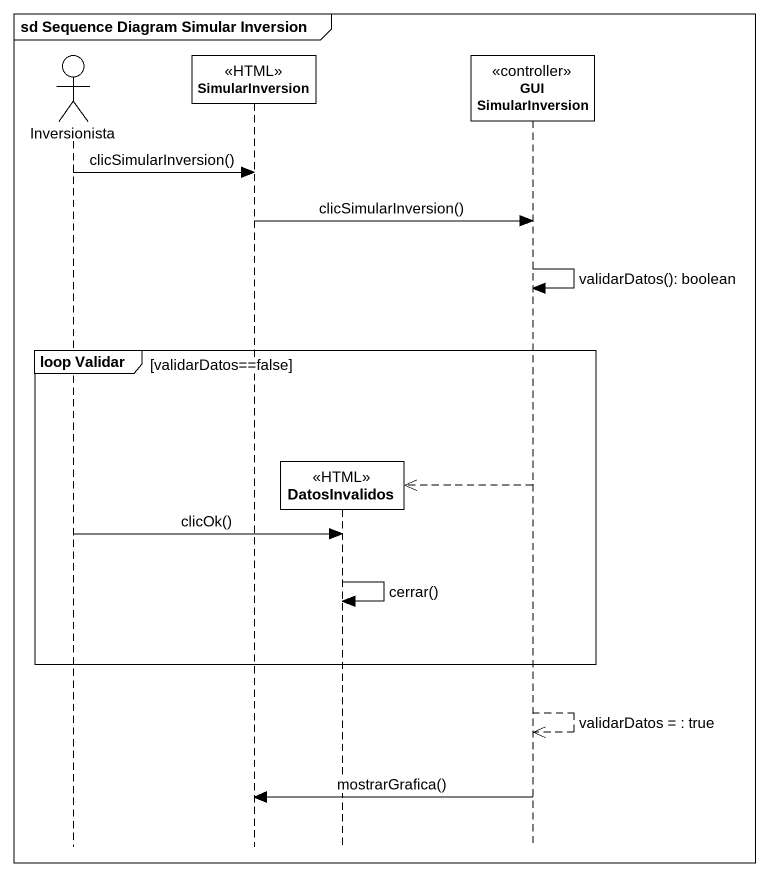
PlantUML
@startuml
mainframe sd Sequence Diagram Simular Inversion
hide footbox
actor Inversionista
participant SimularInversion <<HTML>>
participant DatosInvalidos <<HTML>>
participant "GUI SimularInversion" as GUI_SimularInversion <<controller>>

Inversionista -> SimularInversion : clicSimularInversion()
SimularInversion -> GUI_SimularInversion : clicSimularInversion()
GUI_SimularInversion -> GUI_SimularInversion : validarDatos(): boolean
group loop Validar [validarDatos==false]
  GUI_SimularInversion -->> DatosInvalidos **
  Inversionista -> DatosInvalidos : clicOk()
  DatosInvalidos -> DatosInvalidos : cerrar()
end
GUI_SimularInversion -->> GUI_SimularInversion : validarDatos = : true
GUI_SimularInversion -> SimularInversion : mostrarGrafica()
@enduml
